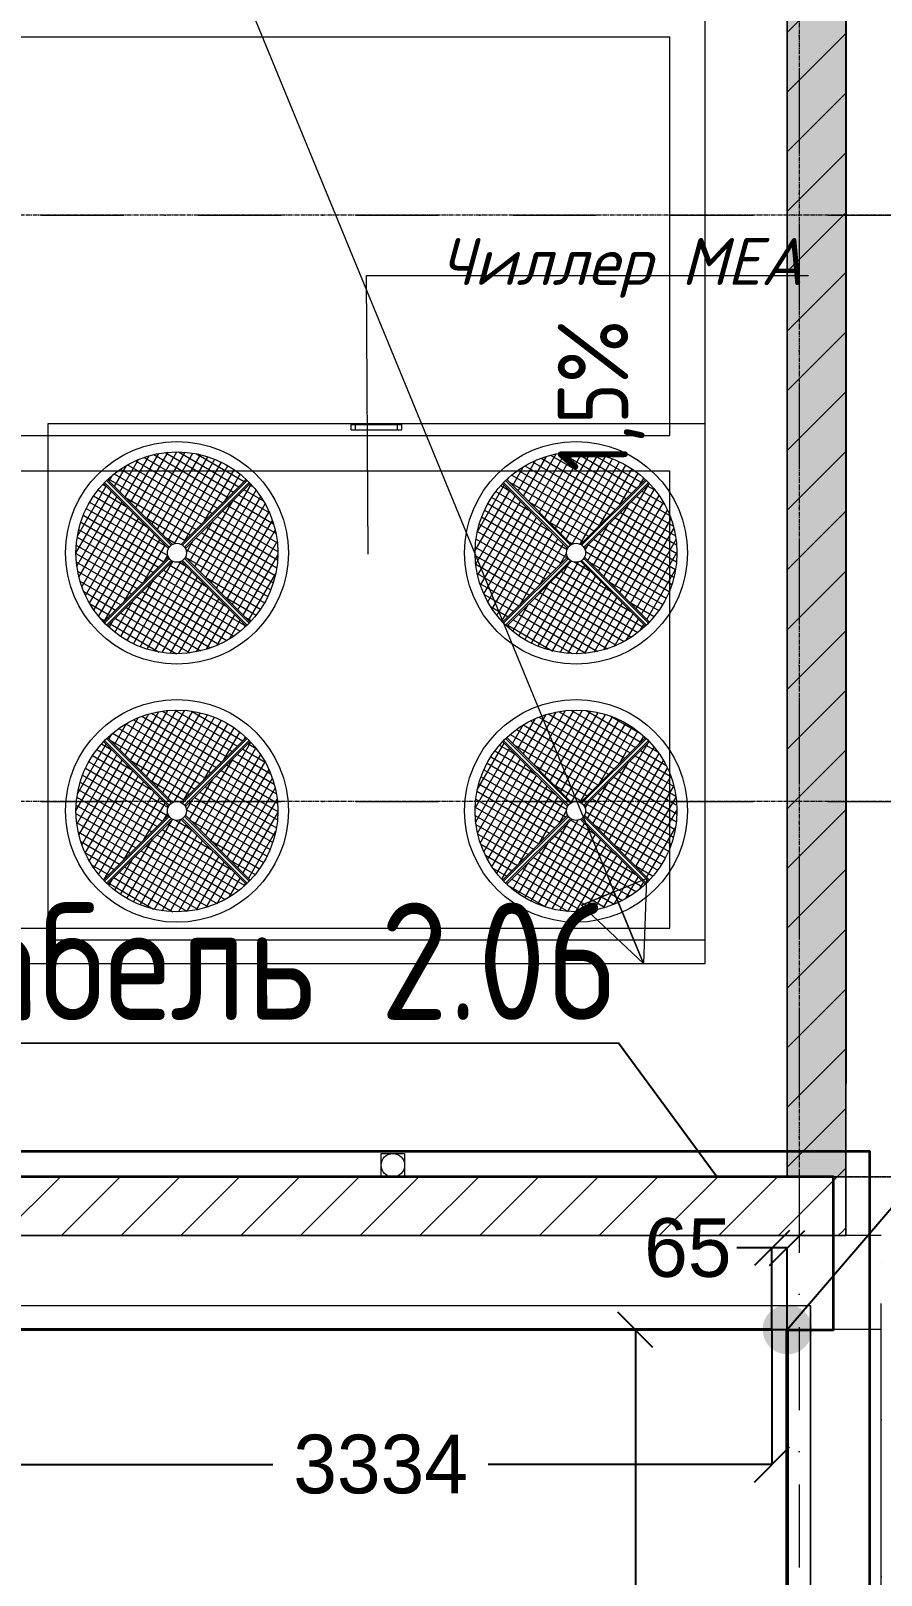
# Model space of a CAD drawing. Header units: millimetres. Extents: x 1499747 to 4230374, y -28481 to 441852.
# Drawn here: x 2465806 to 2469427, y 299786 to 306368 of the extents above; entities that cross this region are included whole.
import ezdxf
from ezdxf import colors
from ezdxf.entities.mleader import LeaderData, LeaderLine
from ezdxf.math import Vec2, Vec3
from ezdxf.xclip import XClip

# ---------------------------------------------------------------- set-up
doc = ezdxf.new("R2010")
doc.units = ezdxf.units.MM
doc.header["$MEASUREMENT"] = 0
doc.header["$XCLIPFRAME"] = 0
for name, pattern in [('CENTER2', [28.575, 19.05, -3.175, 3.175, -3.175]), ('Dot & Dashed', [670.277762, 352.777767, -176.388884, 0, -141.111112]), ('Штрихпунктирная', [670.277762, 352.777767, -176.388884, 0, -141.111112])]:
    doc.linetypes.add(name, pattern=pattern)
doc.layers.add('0_ANNOT_Dimensions', color=7, linetype='Continuous')
doc.layers.add('Чертеж и Рисунок', color=7, linetype='Continuous')
for name, color, linetype, lineweight in [('13 этаж_25_АР 06.03 custom_70_13-ось_Ном._пера__7_Ном._пера__7', 7, 'Continuous', 18), ('13 этаж_25_АР 06.03 custom_70__8 hatch_Ном._пера__8_Ном._пера__8', 8, 'Continuous', 18), ('13 этаж_25_АР 06.03 custom_70__Оси_Ном._пера__8_Ном._пера__8', 8, 'Continuous', 18), ('13 этаж_25_АР 06.03 custom_70_Defpoints_Ном._пера__7_Ном._пера__7', 7, 'Continuous', 18), ('13 этаж_25_АР 06.03 custom_70_TEXTS-_Ном._пера__1_Ном._пера__1', 1, 'Continuous', 18), ('13 этаж_25_АР 06.03 custom_70_мет. конструкции_Ном._пера__5_Ном._пера__5', 5, 'Continuous', 18), ('13 этаж_25_АР 06.03 custom_70_ОВОРУДОВАНИЕ_Ном._пера__6_Ном._пера__6', 6, 'Continuous', 18), ('13 этаж_25_АР 06.03 custom_70_парапет 2_Ном._пера__8_Ном._пера__8', 8, 'Continuous', 18), ('13 этаж_25_АР 06.03 custom_70_Подложк_Ном._пера__1_Ном._пера__1', 1, 'Continuous', 18), ('13 этаж_25_АР 06.03 custom_70_Подложк_Ном._пера__8_Ном._пера__8', 8, 'Continuous', 18), ('13 этаж_25_АР 06.03 custom_70_Стойки_Ном._пера__7_Ном._пера__7', 7, 'Continuous', 18), ('13 этаж_25_Конструктив - Перекрытия_Ном._пера__1_Ном._пера__7', 7, 'Continuous', 18), ('13 этаж_25_Конструктив - Стены Ненесущие Газоблок_Ном._пера__169_Ном._пера__83', 83, 'Continuous', 18), ('13 этаж_25_Конструктив - Стены Ненесущие Газоблок_Ном._пера__47_Ном._пера__7', 7, 'Continuous', 18), ('13 этаж_25_Парапет_Ном._пера__20_Ном._пера__1', 1, 'Continuous', 18), ('13 этаж_25_Ребра Навес_Ном._пера__10_Ном._пера__134', 134, 'Continuous', 18), ('13 этаж_25_Ребра Навес_Ном._пера__1_Ном._пера__7', 7, 'Continuous', 18), ('13 этаж_25_Элемент Модели - Оси_Ном._пера__2_Ном._пера__8', 8, 'Continuous', 18), ('Кабель 2x4mm', 200, 'Continuous', 30), ('Кабель 2х6 mm', 150, 'Continuous', 30), ('ТП', 250, 'Continuous', 30)]:
    doc.layers.add(name, color=color, linetype=linetype, lineweight=lineweight)
doc.styles.add('ISOCPEUR_4', font='isocpeur.ttf', dxfattribs={"width": 0.85, "height": 250})
doc.styles.add('СГЕНЕРИР_СТИЛЬ_3', font='isocpeur.ttf', dxfattribs={"width": 0.8})
doc.styles.add('СГЕНЕРИР_СТИЛЬ_4', font='isocpeui.ttf')
doc.dimstyles.get("Standard").update_dxf_attribs({"dimtxt": 0.18, "dimasz": 0.18, "dimexe": 0.18, "dimexo": 0.0625, "dimgap": 0.09, "dimtad": 0, "dimtih": 1, "dimtoh": 1, "dimdec": 4, "dimzin": 0, "dimdsep": 46, "dimtxsty": 'Standard', "dimcen": 0.09, "dimadec": 0, "dimazin": 0, "dimtfac": 1, "dimtdec": 4, "dimtofl": 0, "dimtmove": 0, "dimatfit": 3, "dimfxl": 1, "dimtolj": 1, "dimtzin": 0, "dimarcsym": 0})
pattern_1 = [(150, (1199311.52, 31426.276), (15.60195, 27.02337), []), (240, (1199311.52, 31426.276), (-27.02337, 15.60195), [])]
pattern_2 = [(150, (1199311.52, 31426.276), (15.60195, 27.02337), []), (240, (1199311.52, 31426.276), (-27.02337, 15.60195), [])]
pattern_3 = [(150, (1199311.52, 31526.276), (15.60195, 27.02337), []), (240, (1199311.52, 31526.276), (-27.02337, 15.60195), [])]
pattern_4 = [(150, (1199311.52, 31526.276), (15.60195, 27.02337), []), (240, (1199311.52, 31526.276), (-27.02337, 15.60195), [])]
pattern_5 = [(45, (1162404.69, 34264.05), (-127.2792, 127.2792), [])]

# ---------------------------------------------------------------- blocks, each defined once
blk = doc.blocks.new('Чертеж_4_25', base_point=(1186000, 29700))
at = {"layer": '13 этаж_25_АР 06.03 custom_70__8 hatch_Ном._пера__8_Ном._пера__8', "linetype": 'Continuous', "true_color": 0xc7c8ca}
h = blk.add_hatch(dxfattribs=at)
h.set_pattern_fill('ANSI36_0046_0019', color=9, style=0, pattern_type=2)
h.set_pattern_definition([(45, (1023281.01, -133771.585), (42.09495, 154.348152), [198.4375, -39.6875, 0, -39.6875])])
h.paths.add_polyline_path([(1199454.5, 30164.1), (1199704.7, 30164.1), (1199704.7, 45914.1), (1199454.5, 45914.1)])
at = {"layer": '13 этаж_25_АР 06.03 custom_70_ОВОРУДОВАНИЕ_Ном._пера__6_Ном._пера__6', "linetype": 'Continuous', "true_color": 0xc7c8ca}
h = blk.add_hatch(dxfattribs=at)
h.set_pattern_fill('NET_0046_0019', color=9, style=0, pattern_type=2)
h.set_pattern_definition(pattern_4)
h.paths.add_polyline_path([(1196559.5, 33136.9), (1196836.1, 32860.3, -0.119927), (1196854.7, 32864.8, -0.119927), (1196873.3, 32860.3), (1197149.9, 33136.9, 0.191496), (1196854.7, 33254.3, 0.191496)])
h = blk.add_hatch(dxfattribs=at)
h.set_pattern_fill('NET_0046_0019', color=9, style=0, pattern_type=2)
h.set_pattern_definition(pattern_4)
h.paths.add_polyline_path([(1198849.9, 33136.9, 0.191496), (1198554.7, 33254.3, 0.191496), (1198259.5, 33136.9), (1198536.1, 32860.3, -0.119927), (1198554.7, 32864.8, -0.119927), (1198573.3, 32860.3)])
h = blk.add_hatch(dxfattribs=at)
h.set_pattern_fill('NET_0046_0019', color=9, style=0, pattern_type=2)
h.set_pattern_definition(pattern_3)
h.paths.add_polyline_path([(1196818.7, 32842.9), (1196542.1, 33119.5, 0.397572), (1196542.1, 32529), (1196818.7, 32805.7, -0.243355)])
h = blk.add_hatch(dxfattribs=at)
h.set_pattern_fill('NET_0046_0019', color=9, style=0, pattern_type=2)
h.set_pattern_definition(pattern_3)
h.paths.add_polyline_path([(1197167.3, 33119.5), (1196890.7, 32842.9, -0.243355), (1196890.7, 32805.7), (1197167.3, 32529, 0.397572)])
h = blk.add_hatch(dxfattribs=at)
h.set_pattern_fill('NET_0046_0019', color=9, style=0, pattern_type=2)
h.set_pattern_definition(pattern_3)
h.paths.add_polyline_path([(1198242.1, 33119.5, 0.397572), (1198242.1, 32529), (1198518.7, 32805.7, -0.243355), (1198518.7, 32842.9)])
h = blk.add_hatch(dxfattribs=at)
h.set_pattern_fill('NET_0046_0019', color=9, style=0, pattern_type=2)
h.set_pattern_definition(pattern_3)
h.paths.add_polyline_path([(1198590.7, 32842.9, -0.243355), (1198590.7, 32805.7), (1198867.3, 32529, 0.397572), (1198867.3, 33119.5)])
h = blk.add_hatch(dxfattribs=at)
h.set_pattern_fill('NET_0046_0019', color=9, style=0, pattern_type=2)
h.set_pattern_definition(pattern_4)
h.paths.add_polyline_path([(1197149.9, 32511.7), (1196873.3, 32788.3, -0.119927), (1196854.7, 32783.7, -0.119927), (1196836.1, 32788.3), (1196559.5, 32511.7, 0.191496), (1196854.7, 32394.3, 0.191496)])
h = blk.add_hatch(dxfattribs=at)
h.set_pattern_fill('NET_0046_0019', color=9, style=0, pattern_type=2)
h.set_pattern_definition(pattern_4)
h.paths.add_polyline_path([(1198259.5, 32511.7, 0.191496), (1198554.7, 32394.3, 0.191496), (1198849.9, 32511.7), (1198573.3, 32788.3, -0.119927), (1198554.7, 32783.7, -0.119927), (1198536.1, 32788.3)])
h = blk.add_hatch(dxfattribs=at)
h.set_pattern_fill('NET_0046_0019', color=9, style=0, pattern_type=2)
h.set_pattern_definition(pattern_2)
h.paths.add_polyline_path([(1197149.9, 32036.9, 0.191496), (1196854.7, 32154.3, 0.191496), (1196559.5, 32036.9), (1196836.1, 31760.3, -0.119927), (1196854.7, 31764.8, -0.119927), (1196873.3, 31760.3)])
h = blk.add_hatch(dxfattribs=at)
h.set_pattern_fill('NET_0046_0019', color=9, style=0, pattern_type=2)
h.set_pattern_definition(pattern_2)
h.paths.add_polyline_path([(1198259.5, 32036.9), (1198536.1, 31760.3, -0.119927), (1198554.7, 31764.8, -0.119927), (1198573.3, 31760.3), (1198849.9, 32036.9, 0.191496), (1198554.7, 32154.3, 0.191496)])
h = blk.add_hatch(dxfattribs=at)
h.set_pattern_fill('NET_0046_0019', color=9, style=0, pattern_type=2)
h.set_pattern_definition(pattern_1)
h.paths.add_polyline_path([(1196818.7, 31705.7, -0.243355), (1196818.7, 31742.9), (1196542.1, 32019.5, 0.397572), (1196542.1, 31429)])
h = blk.add_hatch(dxfattribs=at)
h.set_pattern_fill('NET_0046_0019', color=9, style=0, pattern_type=2)
h.set_pattern_definition(pattern_1)
h.paths.add_polyline_path([(1197167.3, 31429, 0.397572), (1197167.3, 32019.5), (1196890.7, 31742.9, -0.243355), (1196890.7, 31705.7)])
h = blk.add_hatch(dxfattribs=at)
h.set_pattern_fill('NET_0046_0019', color=9, style=0, pattern_type=2)
h.set_pattern_definition(pattern_1)
h.paths.add_polyline_path([(1198242.1, 31429), (1198518.7, 31705.7, -0.243355), (1198518.7, 31742.9), (1198242.1, 32019.5, 0.397572)])
h = blk.add_hatch(dxfattribs=at)
h.set_pattern_fill('NET_0046_0019', color=9, style=0, pattern_type=2)
h.set_pattern_definition(pattern_1)
h.paths.add_polyline_path([(1198590.7, 31705.7), (1198867.3, 31429, 0.397572), (1198867.3, 32019.5), (1198590.7, 31742.9, -0.243355)])
h = blk.add_hatch(dxfattribs=at)
h.set_pattern_fill('NET_0046_0019', color=9, style=0, pattern_type=2)
h.set_pattern_definition(pattern_2)
h.paths.add_polyline_path([(1196559.5, 31411.7, 0.191496), (1196854.7, 31294.3, 0.191496), (1197149.9, 31411.7), (1196873.3, 31688.3, -0.119927), (1196854.7, 31683.7, -0.119927), (1196836.1, 31688.3)])
h = blk.add_hatch(dxfattribs=at)
h.set_pattern_fill('NET_0046_0019', color=9, style=0, pattern_type=2)
h.set_pattern_definition(pattern_2)
h.paths.add_polyline_path([(1198849.9, 31411.7), (1198573.3, 31688.3, -0.119927), (1198554.7, 31683.7, -0.119927), (1198536.1, 31688.3), (1198259.5, 31411.7, 0.191496), (1198554.7, 31294.3, 0.191496)])
at = {"layer": '13 этаж_25_Конструктив - Стены Ненесущие Газоблок_Ном._пера__169_Ном._пера__83', "linetype": 'Continuous', "true_color": 0xc7c8ca}
h = blk.add_hatch(dxfattribs=at)
h.set_pattern_fill('БЛОКИ_БЕТОННЫЕ_ЭФФЕКТИВН_72', color=9, style=0, pattern_type=2)
h.set_pattern_definition(pattern_5)
h.paths.add_polyline_path([(1199704.5, 30164), (1199704.5, 45964.1), (1199454.5, 45964.1), (1199454.5, 30164)])
h = blk.add_hatch(dxfattribs=at)
h.set_pattern_fill('БЛОКИ_БЕТОННЫЕ_ЭФФЕКТИВН_72', color=9, style=0, pattern_type=2)
h.set_pattern_definition(pattern_5)
h.paths.add_polyline_path([(1181204.5, 29914), (1199454.5, 29914), (1199454.5, 30164), (1181204.5, 30164)])
h = blk.add_hatch(dxfattribs=at)
h.set_pattern_fill('БЛОКИ_БЕТОННЫЕ_ЭФФЕКТИВН_72', color=9, style=0, pattern_type=2)
h.set_pattern_definition(pattern_5)
h.paths.add_polyline_path([(1199704.5, 30164), (1199454.5, 30164), (1199704.5, 29914)])
h = blk.add_hatch(dxfattribs=at)
h.set_pattern_fill('БЛОКИ_БЕТОННЫЕ_ЭФФЕКТИВН_72', color=9, style=0, pattern_type=2)
h.set_pattern_definition(pattern_5)
h.paths.add_polyline_path([(1199454.5, 30164), (1199454.5, 29914), (1199704.5, 29914)])
at = {"layer": '13 этаж_25_АР 06.03 custom_70__Оси_Ном._пера__8_Ном._пера__8', "color": 9, "linetype": 'CENTER2', "true_color": 0xc7c8ca}
for p, q in [((1199504.7, 45914.1), (1199504.7, 30164.1)), ((1214204.7, 34264.1), (1169819.7, 34264.1)), ((1214204.7, 31764.1), (1181204.7, 31764.1)), ((1200104.8, 30164.1), (1181204.7, 30164.1))]:
    blk.add_line(p, q, dxfattribs=at)
at = {"layer": '13 этаж_25_АР 06.03 custom_70_Defpoints_Ном._пера__7_Ном._пера__7', "color": 9, "linetype": 'Continuous', "true_color": 0xc7c8ca}
for p, q in [((1197614.7, 33348.1), (1197614.7, 33371.1)), ((1197794.7, 33348.5), (1197794.7, 33371.5))]:
    blk.add_line(p, q, dxfattribs=at)
at = {"layer": '13 этаж_25_АР 06.03 custom_70_TEXTS-_Ном._пера__1_Ном._пера__1', "color": 9, "linetype": 'Continuous', "true_color": 0xc7c8ca}
for p, q in [((1197668.8, 32817.9), (1197662.4, 34006)), ((1197662.4, 34006), (1199544.4, 34006))]:
    blk.add_line(p, q, dxfattribs=at)
at = {"layer": '13 этаж_25_АР 06.03 custom_70_мет. конструкции_Ном._пера__5_Ном._пера__5', "color": 9, "linetype": 'Continuous', "true_color": 0xc7c8ca, "flags": 128}
for points in [[(1198642.4, 31074.1), (1198954.7, 31074.1), (1199104.7, 31074.1), (1199104.7, 37274.1)], [(1192954.7, 35024.1), (1198954.7, 35024.1)], [(1198954.7, 33324.1), (1198954.7, 35024.1)], [(1192954.7, 33324.1), (1198954.7, 33324.1)], [(1192954.7, 31224.1), (1198954.7, 31224.1), (1198954.7, 33174.1)], [(1192954.7, 33174.1), (1198954.7, 33174.1)], [(1192954.7, 31224.1), (1198642.4, 31224.1)], [(1182104.7, 31074.1), (1198642.4, 31074.1)]]:
    blk.add_lwpolyline(points, dxfattribs=at)
at = {"layer": '13 этаж_25_АР 06.03 custom_70_ОВОРУДОВАНИЕ_Ном._пера__6_Ном._пера__6', "color": 9, "linetype": 'Continuous', "true_color": 0xc7c8ca}
for p, q in [((1197625.7, 33374.1), (1197783.7, 33374.4)), ((1197597.2, 33371.1), (1197812.2, 33371.5)), ((1197597.2, 33348.1), (1197597.2, 33371.1)), ((1197597.2, 33348.1), (1197812.2, 33348.5)), ((1197812.2, 33348.5), (1197812.2, 33371.5)), ((1196818.7, 32842.9), (1196542, 33119.6)), ((1196822, 32848.3), (1196546.3, 33124)), ((1196830.7, 32856.9), (1196555, 33132.7)), ((1196836.1, 32860.3), (1196559.3, 33137)), ((1196873.3, 32860.3), (1197150, 33137)), ((1196878.7, 32856.9), (1197154.4, 33132.7)), ((1196887.4, 32848.3), (1197163.1, 33124)), ((1196890.7, 32842.9), (1197167.4, 33119.6)), ((1198518.7, 32842.9), (1198242, 33119.6)), ((1198522, 32848.3), (1198246.3, 33124)), ((1198530.7, 32856.9), (1198255, 33132.7)), ((1198536.1, 32860.3), (1198259.3, 33137)), ((1198573.3, 32860.3), (1198850, 33137)), ((1198578.7, 32856.9), (1198854.4, 33132.7)), ((1198587.4, 32848.3), (1198863.1, 33124)), ((1198590.7, 32842.9), (1198867.4, 33119.6)), ((1196542, 32528.9), (1196818.7, 32805.7)), ((1196546.3, 32524.6), (1196822, 32800.3)), ((1196555, 32515.9), (1196830.7, 32791.6)), ((1196559.3, 32511.6), (1196836.1, 32788.3)), ((1197150, 32511.6), (1196873.3, 32788.3)), ((1197154.4, 32515.9), (1196878.7, 32791.6)), ((1197163.1, 32524.6), (1196887.4, 32800.3)), ((1197167.4, 32528.9), (1196890.7, 32805.7)), ((1198242, 32528.9), (1198518.7, 32805.7)), ((1198246.3, 32524.6), (1198522, 32800.3)), ((1198255, 32515.9), (1198530.7, 32791.6)), ((1198259.3, 32511.6), (1198536.1, 32788.3)), ((1198850, 32511.6), (1198573.3, 32788.3)), ((1198854.4, 32515.9), (1198578.7, 32791.6)), ((1198863.1, 32524.6), (1198587.4, 32800.3)), ((1198867.4, 32528.9), (1198590.7, 32805.7)), ((1196542, 32019.6), (1196818.7, 31742.9)), ((1196546.3, 32024), (1196822, 31748.3)), ((1196555, 32032.7), (1196830.7, 31756.9)), ((1196559.3, 32037), (1196836.1, 31760.3)), ((1197150, 32037), (1196873.3, 31760.3)), ((1197154.4, 32032.7), (1196878.7, 31756.9)), ((1197163.1, 32024), (1196887.4, 31748.3)), ((1197167.4, 32019.6), (1196890.7, 31742.9)), ((1198242, 32019.6), (1198518.7, 31742.9)), ((1198246.3, 32024), (1198522, 31748.3)), ((1198255, 32032.7), (1198530.7, 31756.9)), ((1198259.3, 32037), (1198536.1, 31760.3)), ((1198850, 32037), (1198573.3, 31760.3)), ((1198854.4, 32032.7), (1198578.7, 31756.9)), ((1198863.1, 32024), (1198587.4, 31748.3)), ((1198867.4, 32019.6), (1198590.7, 31742.9)), ((1196818.7, 31705.7), (1196542, 31428.9)), ((1196822, 31700.3), (1196546.3, 31424.6)), ((1196830.7, 31691.6), (1196555, 31415.9)), ((1196836.1, 31688.3), (1196559.3, 31411.6)), ((1196873.3, 31688.3), (1197150, 31411.6)), ((1196878.7, 31691.6), (1197154.4, 31415.9)), ((1196887.4, 31700.3), (1197163.1, 31424.6)), ((1196890.7, 31705.7), (1197167.4, 31428.9)), ((1198518.7, 31705.7), (1198242, 31428.9)), ((1198522, 31700.3), (1198246.3, 31424.6)), ((1198530.7, 31691.6), (1198255, 31415.9)), ((1198536.1, 31688.3), (1198259.3, 31411.6)), ((1198573.3, 31688.3), (1198850, 31411.6)), ((1198578.7, 31691.6), (1198854.4, 31415.9)), ((1198587.4, 31700.3), (1198863.1, 31424.6)), ((1198590.7, 31705.7), (1198867.4, 31428.9))]:
    blk.add_line(p, q, dxfattribs=at)
at = {"layer": '13 этаж_25_АР 06.03 custom_70_ОВОРУДОВАНИЕ_Ном._пера__6_Ном._пера__6', "color": 9, "linetype": 'Continuous', "true_color": 0xc7c8ca, "flags": 128}
blk.add_lwpolyline([(1199104.7, 31174.3), (1199104.7, 33374.3), (1196304.7, 33374.3), (1196304.7, 31174.3)], close=True, dxfattribs=at)
at = {"layer": '13 этаж_25_АР 06.03 custom_70_ОВОРУДОВАНИЕ_Ном._пера__6_Ном._пера__6', "color": 9, "linetype": 'Continuous', "true_color": 0xc7c8ca}
for centre, radius in [((1196854.7, 32824.3), 474.7), ((1196854.7, 32824.3), 430), ((1196854.7, 32824.3), 430), ((1198554.7, 32824.3), 474.7), ((1198554.7, 32824.3), 430), ((1198554.7, 32824.3), 430), ((1196854.7, 32824.3), 40.5), ((1198554.7, 32824.3), 40.5), ((1196854.7, 31724.3), 474.7), ((1198554.7, 31724.3), 474.7), ((1196854.7, 31724.3), 430), ((1196854.7, 31724.3), 430), ((1198554.7, 31724.3), 430), ((1198554.7, 31724.3), 430), ((1196854.7, 31724.3), 40.5), ((1198554.7, 31724.3), 40.5)]:
    blk.add_circle(centre, radius, dxfattribs=at)
at = {"layer": '13 этаж_25_АР 06.03 custom_70_парапет 2_Ном._пера__8_Ном._пера__8', "color": 9, "linetype": 'Continuous', "true_color": 0xc7c8ca, "flags": 128}
for points in [[(1199704.5, 30164.1), (1181204.7, 30164.1), (1181204.7, 32314.1), (1169819.7, 32314.1), (1169819.7, 47114.1), (1181154.7, 47114.1), (1181154.7, 46214.1)], [(1199704.5, 30164.1), (1199454.5, 30164.1), (1199454.5, 45914.1)], [(1199704.7, 45914.1), (1199704.7, 30564.1), (1199704.4, 30564.1)], [(1199704.4, 30564), (1199704.6, 30564), (1199704.5, 30164.1)]]:
    blk.add_lwpolyline(points, dxfattribs=at)
at = {"layer": '13 этаж_25_АР 06.03 custom_70_Подложк_Ном._пера__1_Ном._пера__1', "color": 9, "linetype": 'Continuous', "true_color": 0xc7c8ca}
blk.add_circle((1197774.5, 30214.1), 50, dxfattribs=at)
at = {"layer": '13 этаж_25_АР 06.03 custom_70_Подложк_Ном._пера__8_Ном._пера__8', "color": 9, "linetype": 'Continuous', "true_color": 0xc7c8ca, "flags": 128}
for points in [[(1197724.5, 30164.1), (1197724.5, 30264.1), (1197824.5, 30264.1), (1197824.5, 30164.1)], [(1197824.5, 30164.1), (1197724.5, 30164.1)]]:
    blk.add_lwpolyline(points, dxfattribs=at)
at = {"layer": '13 этаж_25_АР 06.03 custom_70_Стойки_Ном._пера__7_Ном._пера__7', "color": 9, "linetype": 'Continuous', "true_color": 0xc7c8ca, "flags": 128}
for points in [[(1195366.7, 39526.7), (1198842, 31074.1)], [(1198842, 31074.1), (1198716.4, 31379.3), (1198577.7, 31322.2), (1198855.1, 31436.4), (1198842, 31074.1), (1198577.7, 31322.2)]]:
    blk.add_lwpolyline(points, dxfattribs=at)
at = {"layer": '13 этаж_25_Конструктив - Перекрытия_Ном._пера__1_Ном._пера__7', "linetype": 'Continuous', "flags": 128}
blk.add_lwpolyline([(1169569.7, 32064.1), (1169569.7, 47364.1), (1181404.7, 47364.1), (1181404.7, 46214.1), (1199704.5, 46214.1), (1199704.5, 29914), (1190354.6, 29914), (1180954.5, 29914), (1180954.5, 32064.1)], close=True, dxfattribs=at)
at = {"layer": '13 этаж_25_Конструктив - Стены Ненесущие Газоблок_Ном._пера__47_Ном._пера__7', "color": 9, "linetype": 'Continuous', "true_color": 0xc7c8ca, "flags": 128}
for points in [[(1199454.5, 45964.1), (1199454.5, 30164)], [(1199704.5, 30164), (1199704.5, 45964.1)], [(1199454.5, 30164), (1181204.5, 30164)], [(1199704.5, 29914), (1199704.5, 30164)], [(1180954.5, 29914), (1199704.5, 29914)]]:
    blk.add_lwpolyline(points, dxfattribs=at)
at = {"layer": '13 этаж_25_Парапет_Ном._пера__20_Ном._пера__1', "color": 9, "linetype": 'Continuous', "true_color": 0xc7c8ca}
for p, q in [((1199854.4, 29914), (1180954.5, 29914)), ((1199454.4, 29514), (1180554.5, 29514)), ((1199454.4, 15464.1), (1199454.4, 29514))]:
    blk.add_line(p, q, dxfattribs=at)
at = {"layer": '13 этаж_25_Парапет_Ном._пера__20_Ном._пера__1', "color": 9, "linetype": 'Dot & Dashed', "true_color": 0xc7c8ca}
blk.add_line((1199854.4, 29914), (1180954.5, 29914), dxfattribs=at)
at = {"layer": '13 этаж_25_Ребра Навес_Ном._пера__10_Ном._пера__134', "color": 9, "linetype": 'Dot & Dashed', "true_color": 0xc7c8ca}
for p, q in [((1199854.1, 29914), (1180804.5, 29914)), ((1199854.1, 29914), (1180954.2, 29914)), ((1199854.2, 29914), (1180954.3, 29914)), ((1199854.2, 29914), (1180954.3, 29914)), ((1199854.3, 29914), (1180954.4, 29914)), ((1199854.3, 29914), (1180954.4, 29914)), ((1199854.4, 29914), (1180954.5, 29914)), ((1199854.4, 29914), (1180954.5, 29914)), ((1199854.4, 29914), (1180954.5, 29914)), ((1199854.1, 15864.1), (1199854.1, 29914))]:
    blk.add_line(p, q, dxfattribs=at)
at = {"layer": '13 этаж_25_Ребра Навес_Ном._пера__1_Ном._пера__7', "color": 9, "linetype": 'Continuous', "true_color": 0xc7c8ca}
for p, q in [((1199854.1, 29914), (1180954.2, 29914)), ((1199854.2, 29914), (1180954.3, 29914)), ((1199854.2, 29914), (1180954.3, 29914)), ((1199854.3, 29914), (1180954.4, 29914)), ((1199854.3, 29914), (1180954.4, 29914)), ((1199854.4, 29914), (1180954.5, 29914)), ((1199854.4, 29914), (1180954.5, 29914)), ((1199854.4, 29914), (1180954.5, 29914)), ((1199554.1, 29614), (1180654.2, 29614)), ((1199554.2, 29614), (1180654.3, 29614)), ((1199554.2, 29614), (1180654.3, 29614)), ((1199554.3, 29614), (1180654.4, 29614)), ((1199554.3, 29614), (1180654.4, 29614)), ((1199554.4, 29614), (1180654.5, 29614)), ((1199554.4, 29614), (1180654.5, 29614)), ((1199554.4, 29614), (1180654.5, 29614)), ((1199554.1, 15564.1), (1199554.1, 29614)), ((1199554.2, 15564.1), (1199554.2, 29614)), ((1199554.2, 15564.1), (1199554.2, 29614)), ((1199554.3, 15564.1), (1199554.3, 29614)), ((1199554.3, 15564.1), (1199554.3, 29614)), ((1199554.4, 15564.1), (1199554.4, 29614)), ((1199554.4, 15564.1), (1199554.4, 29614)), ((1199554.4, 15564.1), (1199554.4, 29614)), ((1199554.1, 15564.1), (1199554.1, 29514)), ((1199854.1, 29514), (1199554.1, 29514)), ((1199854.1, 15864.1), (1199854.1, 29514))]:
    blk.add_line(p, q, dxfattribs=at)
at = {"layer": '13 этаж_25_Элемент Модели - Оси_Ном._пера__2_Ном._пера__8', "linetype": 'Штрихпунктирная'}
for p, q in [((1199504.7, 48964.1), (1199504.7, 14064.1)), ((1159404.7, 34264.1), (1216204.7, 34264.1)), ((1159404.7, 31764.1), (1216204.7, 31764.1)), ((1159404.7, 30164.1), (1216204.7, 30164.1))]:
    blk.add_line(p, q, dxfattribs=at)
at = {"layer": '13 этаж_25_АР 06.03 custom_70_13-ось_Ном._пера__7_Ном._пера__7', "color": 9, "linetype": 'Continuous', "true_color": 0xc7c8ca, "insert": (1198846.8, 33171.2), "char_height": 300, "attachment_point": 7, "rotation": 90, "style": 'СГЕНЕРИР_СТИЛЬ_3'}
blk.add_mtext('\\A1;{\\pql;\\fISOCPEUR|b0|i0|c204|p0;\\W0.800000;1,5%}', dxfattribs=at)
at = {"layer": '13 этаж_25_АР 06.03 custom_70_TEXTS-_Ном._пера__1_Ном._пера__1', "color": 9, "linetype": 'Continuous', "true_color": 0xc7c8ca, "insert": (1197973.3, 33911.8), "char_height": 200, "attachment_point": 7, "style": 'СГЕНЕРИР_СТИЛЬ_4'}
blk.add_mtext('\\A1;{\\pql;\\fISOCPEUR|b0|i1|c204|p0;\\W1.000000;Чиллер MEA}', dxfattribs=at)
blk = doc.blocks.new('_Oblique')
at = {"color": 0, "linetype": 'ByBlock', "lineweight": -2}
blk.add_line((-0.5, -0.5), (0.5, 0.5), dxfattribs=at)
blk = doc.blocks.new('*D179')
at = {"layer": '0_ANNOT_Dimensions', "color": 0, "lineweight": -2, "transparency": 16777216}
for p, q in [((2468962, 301180.4), (2468812, 301180.4)), ((2468962, 300833.2), (2468962, 301180.6)), ((2469027.2, 301180.4), (2468962, 301180.4)), ((2469027.2, 300833.2), (2469027.2, 301180.6))]:
    blk.add_line(p, q, dxfattribs=at)
at = {"layer": 'Defpoints', "color": 0, "lineweight": 30, "transparency": 16777216}
for p in [(2468962, 301180.4), (2468962, 300833.1), (2469027.2, 300833.1)]:
    blk.add_point(p, dxfattribs=at)
at = {"layer": '0_ANNOT_Dimensions', "color": 0, "lineweight": -2, "transparency": 16777216, "xscale": 150, "yscale": 150, "zscale": 150, "rotation": 180}
blk.add_blockref('_Oblique', (2468962, 301180.4), dxfattribs=at)
at = {"layer": '0_ANNOT_Dimensions', "color": 0, "lineweight": -2, "transparency": 16777216, "xscale": 150, "yscale": 150, "zscale": 150}
blk.add_blockref('_Oblique', (2469027.2, 301180.4), dxfattribs=at)
at = {"layer": '0_ANNOT_Dimensions', "color": 0, "lineweight": 25, "transparency": 16777216, "insert": (2468603.6, 301180.4), "char_height": 250, "attachment_point": 5}
blk.add_mtext('\\A1;65', dxfattribs=at)
blk = doc.blocks.new('*D180')
at = {"layer": '0_ANNOT_Dimensions', "color": 0, "lineweight": -2, "transparency": 16777216}
for p, q in [((2465628, 300833.1), (2465628, 300257.5)), ((2468962, 300833.1), (2468962, 300257.5)), ((2465628, 300257.7), (2466836.6, 300257.7)), ((2468962, 300257.7), (2467753.4, 300257.7))]:
    blk.add_line(p, q, dxfattribs=at)
at = {"layer": 'Defpoints', "color": 0, "lineweight": 30, "transparency": 16777216}
for p in [(2465628, 300833.1), (2468962, 300833.1), (2468962, 300257.7)]:
    blk.add_point(p, dxfattribs=at)
at = {"layer": '0_ANNOT_Dimensions', "color": 0, "lineweight": -2, "transparency": 16777216, "xscale": 150, "yscale": 150, "zscale": 150, "rotation": 180}
blk.add_blockref('_Oblique', (2465628, 300257.7), dxfattribs=at)
at = {"layer": '0_ANNOT_Dimensions', "color": 0, "lineweight": -2, "transparency": 16777216, "xscale": 150, "yscale": 150, "zscale": 150}
blk.add_blockref('_Oblique', (2468962, 300257.7), dxfattribs=at)
at = {"layer": '0_ANNOT_Dimensions', "color": 0, "lineweight": 25, "transparency": 16777216, "insert": (2467295, 300257.7), "char_height": 250, "attachment_point": 5}
blk.add_mtext('\\A1;3334', dxfattribs=at)
blk = doc.blocks.new('*D194')
at = {"layer": '0_ANNOT_Dimensions', "color": 0, "lineweight": -2, "transparency": 16777216}
for p, q in [((2469027.2, 300831.8), (2468380.2, 300831.8)), ((2468380.3, 300831.8), (2468380.3, 297956.9)), ((2468380.3, 294831.8), (2468380.3, 297706.7)), ((2469027.2, 294831.8), (2468380.2, 294831.8))]:
    blk.add_line(p, q, dxfattribs=at)
at = {"layer": 'Defpoints', "color": 0, "lineweight": 30, "transparency": 16777216}
for p in [(2469027.2, 300831.8), (2468380.3, 294831.8), (2469027.2, 294831.8)]:
    blk.add_point(p, dxfattribs=at)
at = {"layer": '0_ANNOT_Dimensions', "color": 0, "lineweight": -2, "transparency": 16777216, "xscale": 150, "yscale": 150, "zscale": 150}
for p, rotation in [((2468380.3, 300831.8), 90), ((2468380.3, 294831.8), 270)]:
    blk.add_blockref('_Oblique', p, dxfattribs=dict(at, rotation=rotation))
at = {"layer": '0_ANNOT_Dimensions', "color": 0, "lineweight": 25, "transparency": 16777216, "insert": (2468380.3, 297831.8), "char_height": 250, "attachment_point": 5}
blk.add_mtext('\\A1;6000', dxfattribs=at)

msp = doc.modelspace()

# ---------------------------------------------------------------- block references
at = {"layer": 'Чертеж и Рисунок', "linetype": 'Continuous'}
ref = msp.add_blockref('Чертеж_4_25', (2455572.80168, 301019.07632), dxfattribs=at)
XClip(ref).set_block_clipping_path([(1144000, 0), (1228000, 59400.0000000006)])

# ---------------------------------------------------------------- next in the draw order: hatches: boundary and pattern name
at = {"layer": 'Кабель 2x4mm', "lineweight": 30, "true_color": 0xcd2027}
h = msp.add_hatch(color=242, dxfattribs=at)
h.dxf.hatch_style = 1
h.paths.add_polyline_path([(2469133.43568, 300832.45677, 1), (2468922.33081, 300832.45677, 1)])

# ---------------------------------------------------------------- next in the draw order: linework, layer by layer
at = {"layer": 'Кабель 2x4mm', "lineweight": 35}
msp.add_lwpolyline([(2469027.22978, 300831.83011), (2469224.59593, 300831.83011), (2469224.59593, 301483.19578), (2454824.37038, 301483.19578), (2454824.37038, 302055.26672), (2454549.51462, 302055.26672), (2454549.51462, 301883.12708)], dxfattribs=at)
at = {"layer": 'Кабель 2х6 mm', "lineweight": 35}
msp.add_lwpolyline([(2454481.53153, 301883.12708), (2454481.53153, 302133.57731), (2454924.30802, 302133.57731), (2454924.30802, 301592.75503), (2469377.43806, 301592.75503), (2469377.43806, 287011.64717), (2469027.22978, 286781.83187)], dxfattribs=at)
at = {"layer": 'Кабель 2х6 mm', "color": 31, "lineweight": 40, "true_color": 0xfecc66}
msp.add_lwpolyline([(2465628.01743, 300833.12615), (2468962.01743, 300833.12615)], dxfattribs=at)
at = {"layer": 'Кабель 2х6 mm', "color": 116, "lineweight": 50, "true_color": 0x136734}
msp.add_lwpolyline([(2469027.22978, 294831.78806), (2469027.22978, 300831.78806)], dxfattribs=at)

# ---------------------------------------------------------------- next in the draw order: dimensions: what is measured, and where the dimension line sits
at = {"layer": '0_ANNOT_Dimensions', "color": 244, "lineweight": 25, "true_color": 0x991b1e}
dim = msp.add_linear_dim(base=(2468962.01743, 301180.43745), p1=(2469027.22978, 300833.12525), p2=(2468962.01743, 300833.12615), dimstyle='Standard', override={"dimtxt": 250, "dimasz": 150, "dimdec": 0, "dimblk1": 'Oblique', "dimblk2": 'Oblique', "dimsah": 1}, dxfattribs=at)
dim.commit()
dim.dimension.update_dxf_attribs({"geometry": '*D179', "text_midpoint": (2468603.5941, 301180.43745), "dimtype": 160})
at = {"layer": '0_ANNOT_Dimensions', "lineweight": 25}
dim = msp.add_linear_dim(base=(2468380.34134, 294831.78806), p1=(2469027.22978, 300831.78806), p2=(2469027.22978, 294831.78806), angle=90, dimstyle='Standard', override={"dimtxt": 250, "dimasz": 150, "dimdec": 0, "dimblk1": 'Oblique', "dimblk2": 'Oblique', "dimsah": 1}, dxfattribs=at)
dim.commit()
dim.dimension.update_dxf_attribs({"geometry": '*D194', "text_midpoint": (2468380.34134, 297831.78806)})
dim = msp.add_linear_dim(base=(2468962.01743, 300257.72759), p1=(2465628.01743, 300833.12615), p2=(2468962.01743, 300833.12615), dimstyle='Standard', override={"dimtxt": 250, "dimasz": 150, "dimdec": 0, "dimblk1": 'Oblique', "dimblk2": 'Oblique', "dimsah": 1}, dxfattribs=at)
dim.commit()
dim.dimension.update_dxf_attribs({"geometry": '*D180', "text_midpoint": (2467295.01743, 300257.72759)})

# ---------------------------------------------------------------- next in the draw order: leaders
at = {"layer": 'ТП', "lineweight": 30}
ml = msp.add_multileader_mtext('Standard', dxfattribs=at)
ml.set_content('(Ввод питания и UTP )', color=256, style='ISOCPEUR_4')
ml.set_leader_properties()
ml.build(insert=Vec2(0, 0))
ml.multileader.update_dxf_attribs({"text_right_attachment_type": 6, "dogleg_length": 0.00000000013, "arrow_head_size": 0.18})
ctx = ml.context
ctx.base_point, ctx.char_height, ctx.arrow_head_size, ctx.landing_gap_size, ctx.plane_origin = Vec3(2470502.12161, 302555.86826), 500, 0.18, 0.09, Vec3(2478691.91463, 307587.3901)
ctx.right_attachment, ctx.text_align_type = 6, 2
notes = []
notes.append((ctx, [(0, (1, 1, 0), (2470502.12161, 302555.86826), (1, 0), 0.00000000013, [(0, [(2469027.22978, 300833.12525)], 0, [])])]))
ctx.mtext.insert, ctx.mtext.alignment, ctx.mtext.flow_direction = Vec3(2476537.21161, 302830.86826), 3, 5
ml = msp.add_multileader_mtext('Standard', dxfattribs=at)
ml.set_content('Кабель 2.06', color=256, style='ISOCPEUR_4')
ml.set_leader_properties()
ml.build(insert=Vec2(0, 0))
ml.multileader.update_dxf_attribs({"text_right_attachment_type": 6, "dogleg_length": 0.36, "arrow_head_size": 0.18})
ctx = ml.context
ctx.base_point, ctx.char_height, ctx.arrow_head_size, ctx.landing_gap_size, ctx.plane_origin, ctx.plane_x_axis, ctx.plane_y_axis = Vec3(2465247.91976, 302400.93488), 500, 0.18, 0.09, Vec3(2475017.49776, 301197.10696), Vec3(0.9999997664, 0.0006834744), Vec3(-0.0006834744, 0.9999997664)
ctx.right_attachment, ctx.text_align_type = 6, 2
notes.append((ctx, [(1, (1, 1, 0), (2468308.33827, 302053.02651), (-0.9999997664, -0.0006834744), 0.00000000013, [(0, [(2468727.85252, 301483.12708)], 0, [])])]))
ctx.mtext.insert, ctx.mtext.text_direction, ctx.mtext.rotation, ctx.mtext.width, ctx.mtext.alignment, ctx.mtext.flow_direction = Vec3(2468307.83818, 302653.02631), Vec3(0.9999997664, 0.0006834744), 0.0006834744, 3333.2408404, 3, 5
for ctx, leaders in notes:
    for number, flags, end, landing, length, lines in leaders:
        leader = LeaderData()
        leader.index, (leader.has_last_leader_line, leader.has_dogleg_vector, leader.attachment_direction) = number, flags
        leader.last_leader_point, leader.dogleg_vector, leader.dogleg_length = Vec3(end), Vec3(landing), length
        for number, points, colour, breaks in lines:
            line = LeaderLine()
            line.index, line.vertices, line.color, line.breaks = number, Vec3.list(points), colors.encode_raw_color(colour), breaks
            leader.lines.append(line)
        ctx.leaders.append(leader)

doc.saveas('drawing.dxf')
